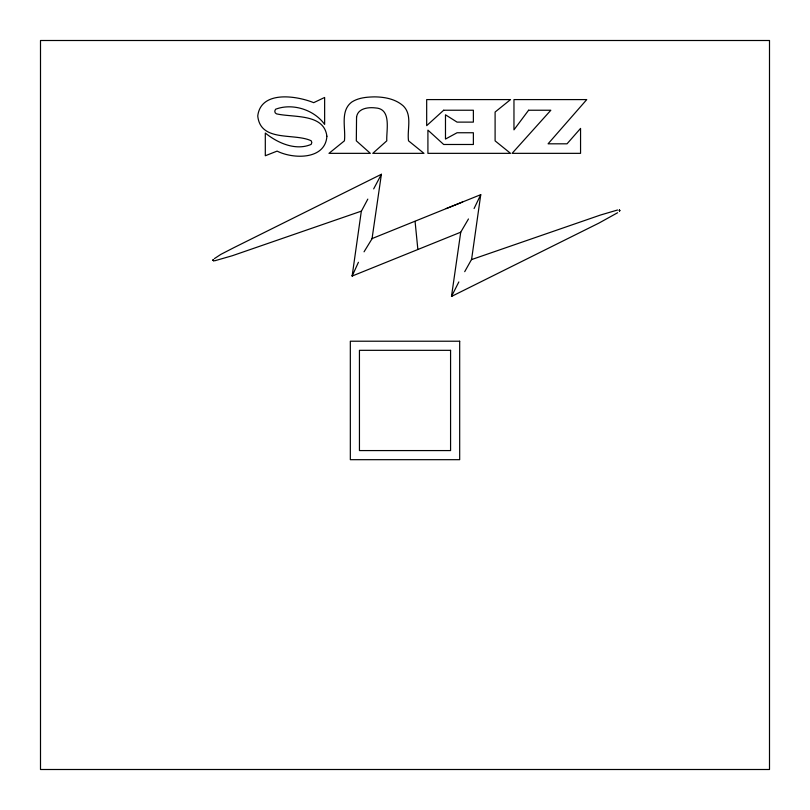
<?xml version="1.0" encoding="UTF-8"?>
<svg xmlns="http://www.w3.org/2000/svg" width="810" height="810" viewBox="0 0 810 810"><rect width="100%" height="100%" fill="white"/><g stroke="black" fill="none" stroke-linecap="round" stroke-linejoin="round"><path stroke-width="1.21" d="M213.425 260.739L213.435 259.443L213.475 260.729M619.61 210.944L619.427 209.932L619.508 211.137M213.374 260.526L213.293 259.757M213.455 260.486L213.384 259.716L213.445 260.354M213.465 260.587L213.455 259.838M213.303 259.858L213.283 260.536M468.464 218.973L460.718 232.197L352.137 276.058L361.3 211.369L367.811 199.118M213.273 260.304L213.314 260.435M619.599 210.742L619.427 209.932L619.569 210.965M352.158 276.028L358.425 262.278M480.33 195.635L480.765 194.663L446.249 208.565M352.279 275.764L352.613 275.086M462.621 201.973L372.185 238.525L364.044 251.819M380.902 175.294L381.419 174.272L233.938 247.637L220.867 254.37L214.437 258.592M474.083 208.524L480.745 194.704L471.602 259.352L464.707 271.674M458.835 281.931L451.504 296.409L452.031 295.427M373.673 188.872L381.399 174.312L372.023 238.798M361.452 211.106L232.348 255.717L214.528 260.84M471.46 259.615L600.544 215.014L617.534 210.013M460.738 232.166L451.484 296.45L598.954 223.084L617.605 212.736M619.599 210.823L619.427 209.932L619.61 210.519M415.074 221.424L417.849 249.298M356.552 117.278L356.319 140.829L370.342 153.343L328.981 153.343L344.422 140.829C345.981 128.365 339.775 111.01 351.803 102.019C358.506 97.706 366.697 97.028 374.473 96.876C384.598 96.957 395.361 98.941 403.188 105.837C412.654 114.898 406.954 129.468 408.524 140.829L423.964 153.343L372.772 153.343L386.795 140.829C386.167 130.694 391.949 108.743 375.455 107.932C368.246 107.021 357.595 108.327 356.552 117.278M326.886 136.252C325.326 159.995 293.19 159.216 277.111 151.106L265.305 155.753L265.305 133.032C277.506 142.995 295.761 151.085 311.141 144.393L311.84 142.519L311.161 140.758C294.334 132.769 260.466 142.499 257.752 115.972C260.85 90.112 296.825 95.803 313.693 102.668L324.638 97.463L324.638 124.406C314.098 109.654 292.369 102.789 275.552 109.259L274.772 111.132L275.187 112.813L276.443 113.825C292.967 117.774 324.081 113.137 326.886 136.252M528.596 110.231L513.965 129.843L513.965 99.59L586.754 99.59L548.076 143.815L567.03 143.815L580.557 128.415L580.557 153.343L512.112 153.343L550.851 110.231L528.596 110.231M443.688 110.231L426.678 125.661L426.678 99.59L510.543 99.59L495.102 112.043L495.102 140.869L510.543 153.343L427.913 153.343L427.913 130.116L443.688 144.484L473.374 144.484L473.374 132.749L457.063 132.749L445.48 139.057L445.48 114.797L457.063 122.118L473.374 122.118L473.374 110.231L443.688 110.231M769.5 40.5L40.5 40.5L40.5 769.5L769.5 769.5L769.5 40.5M459.685 341.223L350.325 341.212L350.335 459.685L459.685 459.685L459.685 341.223M450.573 350.335L359.438 350.325L359.448 450.573L450.573 450.573L450.573 350.335"/></g></svg>
